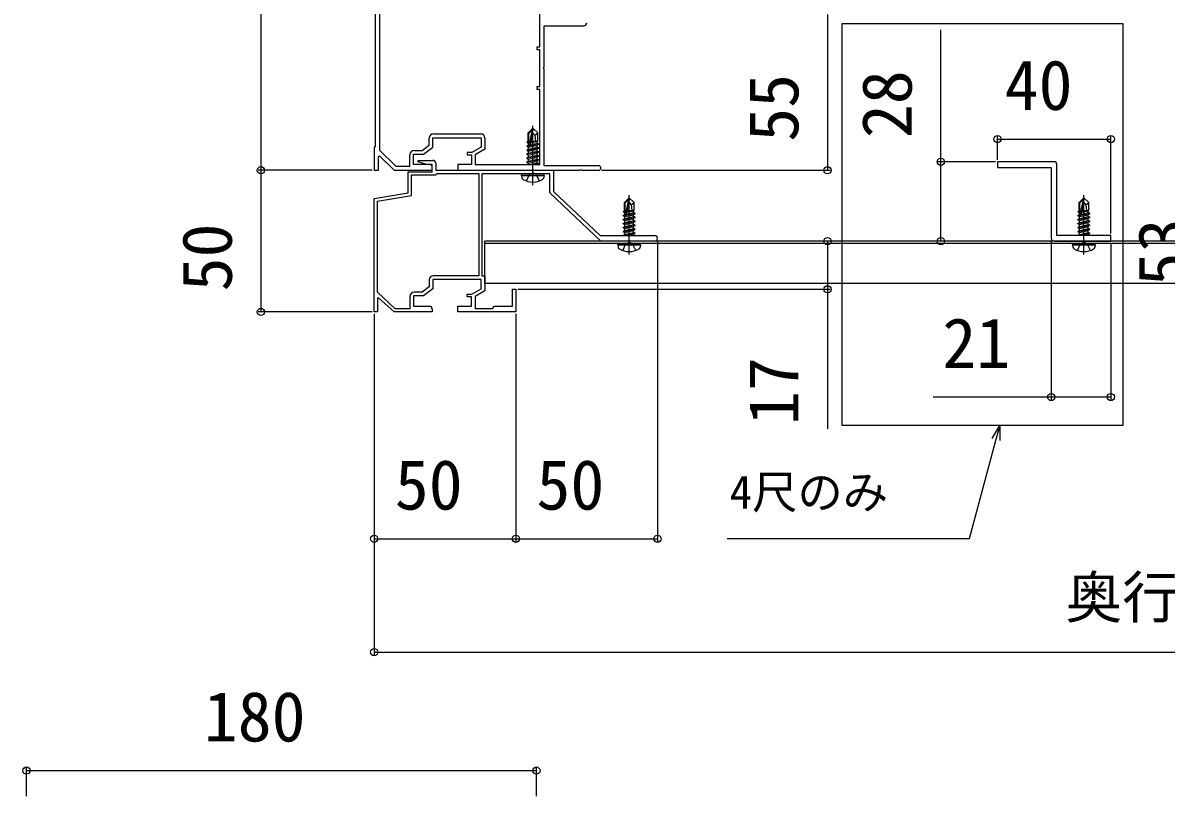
# Model space of a CAD drawing. Units: millimetres, scale not verified. Extents: x -1050 to 1050, y -1566 to 1557.
# Drawn here: x -574 to -170.5, y -337 to -64.2 of the extents above; entities that cross this region are included whole.
import ezdxf
from ezdxf.enums import TextEntityAlignment as Align

# ---------------------------------------------------------------- set-up
doc = ezdxf.new("R2010")
doc.units = ezdxf.units.MM
doc.header["$LTSCALE"] = 8
for name, color, linetype in [('0-3_YKK_11', 7, 'Continuous'), ('0-5_YKK_13', 4, 'Continuous'), ('0-6_YKK_D', 6, 'Continuous')]:
    doc.layers.add(name, color=color, linetype=linetype)
doc.styles.add('ＭＳ ゴシック', font='')
doc.styles.get('ＭＳ ゴシック').set_extended_font_data('MS Gothic')

msp = doc.modelspace()

# ---------------------------------------------------------------- linework, layer by layer
at = {"layer": '0-3_YKK_11'}
for p, q in [((-429.1, -103.4), (-412.4, -103.4)), ((-428.3, -113.7), (-428.3, -116.2)), ((-211, -115.199), (-211, -140.199))]:
    msp.add_line(p, q, dxfattribs=at)
for points in [[(-449.7, 45.5), (-449.7, -107.9), (-450, -108.2), (-450, -116.2), (-448.5, -116.2), (-448.5, -111.3), (-448.132, -111.146), (-443, -116.2), (-429.5, -116.2), (-429.5, -115.2)], [(-448.1, 47), (-448.1, -109.072), (-442.385, -114.7), (-437.4, -114.7), (-437.4, -110.7)], [(-410.9, -104.9), (-410.9, -108.754), (-414.4, -110.754), (-414.4, -114.2), (-391.5, -114.2), (-391.5, -87.7), (-392.5, -87.7), (-392.5, -86.7), (-391.5, -86.7), (-391.5, -73.7), (-392.5, -73.7), (-392.5, -72.7), (-391.5, -72.7), (-391.5, -24.7)], [(-370.8, -114.6), (-390, -114.6), (-390, -80.658), (-390.12, -80.475), (-390.12, -79.925), (-390, -79.742), (-390, -65.2), (-376, -65.2)], [(-430.5, -114.2), (-436.1, -114.2), (-436.1, -110.5), (-432.6, -110.5), (-429.3, -108), (-429.3, -104.7), (-412.2, -104.7), (-412.2, -108), (-415.525, -109.9), (-417.2, -109.9), (-417.2, -110.8), (-415.7, -110.8), (-415.7, -114.2), (-420.5, -114.2), (-420.5, -116.2), (-394.458, -116.2), (-394.275, -116.08), (-393.725, -116.08), (-393.542, -116.2), (-377.458, -116.2), (-377.275, -116.08), (-376.725, -116.08), (-376.542, -116.2), (-370.8, -116.2)], [(-435.9, -109.2), (-433.037, -109.2), (-430.6, -107.354), (-430.6, -104.9)], [(-429.5, -165.2), (-429.5, -166.2), (-443, -166.2), (-448.44, -161.146), (-448.8, -161.304), (-448.8, -166.2), (-450, -166.2), (-450, -126.2), (-438, -124.2), (-438, -116.7), (-429.5, -116.7), (-429.5, -114.2), (-431.5, -114.2), (-434.533, -113.207), (-434.452, -112.7), (-429.3, -112.7)], [(-428.3, -116.2), (-386.7, -116.2), (-386.7, -123.64), (-370.224, -139.2), (-351, -139.2)], [(-210, -113.199), (-230, -113.199), (-230, -115.199), (-211, -115.199)], [(-210, -141.199), (-190, -141.199), (-190, -139.199), (-209, -139.199), (-209, -114.199)], [(-437.4, -160.7), (-437.4, -165.1), (-442.568, -165.1), (-448.9, -159.217), (-448.9, -127.132), (-436.9, -125.132), (-436.9, -117.8), (-428.3, -117.8), (-427.8, -117.3), (-413.1, -117.3)], [(-351, -141.2), (-359.542, -141.2), (-359.725, -141.08), (-360.275, -141.08), (-360.458, -141.2), (-370, -141.2), (-388, -124.2), (-388, -117.5), (-393.542, -117.5), (-393.725, -117.38), (-394.275, -117.38), (-394.458, -117.5), (-412, -117.5), (-412, -153.4), (-410.9, -153.4), (-410.9, -158.754), (-414.4, -160.754), (-414.4, -165), (-408.3, -165), (-407.5, -164.2), (-401.2, -164.2), (-401.2, -158.2), (-400, -158.2), (-400, -166.2), (-420.5, -166.2), (-420.5, -164.2), (-415.7, -164.2), (-415.7, -160.8), (-417.2, -160.8), (-417.2, -159.9), (-415.525, -159.9), (-412.2, -158), (-412.2, -154.7), (-429.3, -154.7), (-429.3, -158), (-432.6, -160.5), (-436.1, -160.5), (-436.1, -164.2), (-430.5, -164.2)], [(-413.1, -117.3), (-413.1, -153.4), (-429.1, -153.4)], [(-430.6, -154.9), (-430.6, -157.354), (-433.037, -159.2), (-435.9, -159.2)]]:
    msp.add_lwpolyline(points, dxfattribs=at)
for centre, radius, start, end in [((-376, -64.2), 1, 270.00001, 359.99999), ((-429.1, -104.9), 1.5, 90.00001, 179.99999), ((-412.4, -104.9), 1.5, 0.00001, 89.99999), ((-435.9, -110.7), 1.5, 90.00001, 179.99999), ((-429.3, -113.7), 1, 0.00001, 89.99999), ((-430.5, -115.2), 1, 0.00001, 89.99999), ((-370.8, -115.4), 0.8, 0.00001, 89.99999), ((-370.8, -115.4), 0.8, 270.00001, 359.99999), ((-210, -114.199), 1, 0.00001, 89.99999), ((-351, -140.2), 1, 0.00001, 89.99999), ((-351, -140.2), 1, 270.00001, 359.99999), ((-210, -140.199), 1, 180.00001, 269.99999), ((-429.1, -154.9), 1.5, 90.00001, 179.99999), ((-435.9, -160.7), 1.5, 90.00001, 179.99999), ((-430.5, -165.2), 1, 0.00001, 89.99999)]:
    msp.add_arc(centre, radius, start, end, dxfattribs=at)
at = {"layer": '0-5_YKK_13'}
for p, q in [((-394, -121.4), (-394, -100.5)), ((-394.15, -101.5), (-395.7, -103.05)), ((-395.7, -106.019), (-395.7, -103.05)), ((-395.7, -103.05), (-395.4, -103.174)), ((-395.4, -103.174), (-394.15, -101.924)), ((-395.4, -107.452), (-395.4, -103.174)), ((-395.332, -107.623), (-394.15, -101.924)), ((-394.91, -107.507), (-394, -103.122)), ((-393.85, -101.5), (-394.15, -101.5)), ((-394.15, -101.924), (-394.15, -101.5)), ((-394, -103.122), (-394, -101.5)), ((-394, -103.122), (-393.85, -101.5)), ((-393.85, -101.5), (-392.3, -103.05)), ((-393.257, -103.853), (-392.3, -103.05)), ((-392.3, -105.9), (-392.3, -103.05)), ((-396.1, -107.65), (-395.387, -107.531)), ((-395.332, -107.622), (-396.1, -107.75)), ((-396.1, -107.75), (-396.1, -107.65)), ((-396.1, -107.75), (-395.55, -108.068)), ((-396.1, -109.05), (-391.9, -108.35)), ((-391.9, -108.45), (-396.1, -109.15)), ((-396, -106.192), (-395.7, -106.019)), ((-396, -106.192), (-395.4, -106.076)), ((-396, -106.408), (-396, -106.192)), ((-396, -106.408), (-395.4, -106.309)), ((-396, -106.408), (-395.55, -106.668)), ((-395.7, -105.9), (-395.4, -105.9)), ((-395.55, -106.668), (-395.397, -106.633)), ((-395.55, -107.332), (-395.55, -106.668)), ((-395.55, -108.068), (-392.45, -107.368)), ((-395.55, -108.732), (-395.55, -108.068)), ((-395.55, -109.468), (-392.45, -108.768)), ((-391.9, -107.05), (-394.926, -107.554)), ((-394.898, -107.45), (-391.9, -106.95)), ((-394.84, -107.172), (-392.45, -106.632)), ((-394.695, -106.475), (-392.45, -105.968)), ((-394.635, -106.183), (-392.917, -105.9)), ((-394.58, -105.916), (-394.496, -105.9)), ((-394.576, -105.9), (-392.3, -105.9)), ((-392.3, -105.9), (-392.45, -105.968)), ((-392.45, -106.632), (-392.45, -105.968)), ((-391.9, -106.95), (-392.45, -106.632)), ((-391.9, -107.05), (-392.45, -107.368)), ((-392.45, -108.032), (-392.45, -107.368)), ((-391.9, -108.35), (-392.45, -108.032)), ((-391.9, -108.45), (-392.45, -108.768)), ((-392.45, -109.432), (-392.45, -108.768)), ((-391.9, -107.05), (-391.9, -106.95)), ((-391.9, -108.45), (-391.9, -108.35)), ((-396.1, -109.15), (-396.1, -109.05)), ((-396.1, -109.15), (-395.55, -109.468)), ((-396.1, -110.45), (-391.9, -109.75)), ((-391.9, -109.85), (-396.1, -110.55)), ((-396.1, -110.55), (-396.1, -110.45)), ((-396.1, -110.55), (-395.55, -110.868)), ((-396.1, -111.85), (-391.9, -111.15)), ((-391.9, -111.25), (-396.1, -111.95)), ((-396.1, -111.95), (-396.1, -111.85)), ((-396.1, -111.95), (-395.55, -112.268)), ((-396.1, -113.25), (-391.9, -112.55)), ((-391.9, -112.65), (-396.1, -113.35)), ((-395.55, -110.132), (-395.55, -109.468)), ((-395.55, -110.868), (-392.45, -110.168)), ((-395.55, -111.532), (-395.55, -110.868)), ((-395.55, -112.268), (-392.45, -111.568)), ((-395.55, -112.932), (-395.55, -112.268)), ((-395.55, -113.668), (-392.45, -112.968)), ((-391.9, -109.75), (-392.45, -109.432)), ((-391.9, -109.85), (-392.45, -110.168)), ((-392.45, -110.832), (-392.45, -110.168)), ((-391.9, -111.15), (-392.45, -110.832)), ((-391.9, -111.25), (-392.45, -111.568)), ((-392.45, -112.232), (-392.45, -111.568)), ((-391.9, -112.55), (-392.45, -112.232)), ((-391.9, -112.65), (-392.45, -112.968)), ((-392.45, -113.632), (-392.45, -112.968)), ((-391.9, -109.85), (-391.9, -109.75)), ((-391.9, -111.25), (-391.9, -111.15)), ((-391.9, -112.65), (-391.9, -112.55)), ((-396.1, -113.35), (-396.1, -113.25)), ((-396.1, -113.35), (-395.55, -113.668)), ((-395.55, -114.2), (-395.55, -113.668)), ((-394.963, -114.2), (-392.45, -113.632)), ((-393.4, -114.2), (-391.9, -113.95)), ((-391.9, -114.05), (-392.8, -114.2)), ((-391.9, -113.95), (-392.45, -113.632)), ((-391.9, -114.05), (-392.16, -114.2)), ((-391.9, -114.05), (-391.9, -113.95)), ((-398, -118), (-397.912, -117.5)), ((-398, -118), (-397.859, -118.802)), ((-398, -118), (-390, -118)), ((-397.912, -117.5), (-390.088, -117.5)), ((-390, -118), (-390.141, -118.802)), ((-390, -118), (-390.088, -117.5)), ((-360, -145.9), (-360, -125)), ((-199.5, -145.897), (-199.5, -124.997)), ((-360.15, -126), (-361.7, -127.55)), ((-361.7, -130.519), (-361.7, -127.55)), ((-361.7, -127.55), (-361.4, -127.674)), ((-361.4, -127.674), (-360.15, -126.424)), ((-361.4, -131.952), (-361.4, -127.674)), ((-361.332, -132.123), (-360.15, -126.424)), ((-360.91, -132.007), (-360, -127.622)), ((-359.85, -126), (-360.15, -126)), ((-360.15, -126.424), (-360.15, -126)), ((-360, -127.622), (-360, -126)), ((-360, -127.622), (-359.85, -126)), ((-359.85, -126), (-358.3, -127.55)), ((-359.257, -128.353), (-358.3, -127.55)), ((-358.3, -130.4), (-358.3, -127.55)), ((-199.65, -125.997), (-201.2, -127.547)), ((-201.2, -130.516), (-201.2, -127.547)), ((-201.2, -127.547), (-200.9, -127.671)), ((-200.9, -127.671), (-199.65, -126.421)), ((-200.9, -131.949), (-200.9, -127.671)), ((-200.832, -132.12), (-199.65, -126.421)), ((-200.41, -132.004), (-199.5, -127.619)), ((-199.35, -125.997), (-199.65, -125.997)), ((-199.65, -126.421), (-199.65, -125.997)), ((-199.5, -127.619), (-199.5, -125.997)), ((-199.5, -127.619), (-199.35, -125.997)), ((-199.35, -125.997), (-197.8, -127.547)), ((-198.757, -128.35), (-197.8, -127.547)), ((-197.8, -130.397), (-197.8, -127.547)), ((-362.1, -132.15), (-361.387, -132.031)), ((-361.332, -132.122), (-362.1, -132.25)), ((-362.1, -132.25), (-362.1, -132.15)), ((-362.1, -132.25), (-361.55, -132.568)), ((-362.1, -133.55), (-357.9, -132.85)), ((-357.9, -132.95), (-362.1, -133.65)), ((-362, -130.692), (-361.7, -130.519)), ((-362, -130.692), (-361.4, -130.576)), ((-362, -130.908), (-362, -130.692)), ((-362, -130.908), (-361.4, -130.809)), ((-362, -130.908), (-361.55, -131.168)), ((-361.7, -130.4), (-361.4, -130.4)), ((-361.55, -131.168), (-361.397, -131.133)), ((-361.55, -131.832), (-361.55, -131.168)), ((-361.55, -132.568), (-358.45, -131.868)), ((-361.55, -133.232), (-361.55, -132.568)), ((-357.9, -131.55), (-360.926, -132.054)), ((-360.898, -131.95), (-357.9, -131.45)), ((-360.84, -131.672), (-358.45, -131.132)), ((-360.695, -130.975), (-358.45, -130.468)), ((-360.635, -130.683), (-358.917, -130.4)), ((-360.58, -130.416), (-360.496, -130.4)), ((-360.576, -130.4), (-358.3, -130.4)), ((-358.3, -130.4), (-358.45, -130.468)), ((-358.45, -131.132), (-358.45, -130.468)), ((-357.9, -131.45), (-358.45, -131.132)), ((-357.9, -131.55), (-358.45, -131.868)), ((-358.45, -132.532), (-358.45, -131.868)), ((-357.9, -132.85), (-358.45, -132.532)), ((-357.9, -132.95), (-358.45, -133.268)), ((-357.9, -131.55), (-357.9, -131.45)), ((-357.9, -132.95), (-357.9, -132.85)), ((-201.6, -132.147), (-200.887, -132.028)), ((-200.832, -132.119), (-201.6, -132.247)), ((-201.6, -132.247), (-201.6, -132.147)), ((-201.6, -132.247), (-201.05, -132.565)), ((-201.6, -133.547), (-197.4, -132.847)), ((-197.4, -132.947), (-201.6, -133.647)), ((-201.5, -130.689), (-201.2, -130.516)), ((-201.5, -130.689), (-200.9, -130.573)), ((-201.5, -130.905), (-201.5, -130.689)), ((-201.5, -130.905), (-200.9, -130.806)), ((-201.5, -130.905), (-201.05, -131.165)), ((-201.2, -130.397), (-200.9, -130.397)), ((-201.05, -131.165), (-200.897, -131.13)), ((-201.05, -131.83), (-201.05, -131.165)), ((-201.05, -132.565), (-197.95, -131.865)), ((-201.05, -133.23), (-201.05, -132.565)), ((-197.4, -131.547), (-200.426, -132.051)), ((-200.398, -131.947), (-197.4, -131.447)), ((-200.34, -131.669), (-197.95, -131.13)), ((-200.195, -130.972), (-197.95, -130.465)), ((-200.135, -130.68), (-198.417, -130.397)), ((-200.08, -130.413), (-199.996, -130.397)), ((-200.076, -130.397), (-197.8, -130.397)), ((-197.8, -130.397), (-197.95, -130.465)), ((-197.95, -131.13), (-197.95, -130.465)), ((-197.4, -131.447), (-197.95, -131.13)), ((-197.4, -131.547), (-197.95, -131.865)), ((-197.95, -132.53), (-197.95, -131.865)), ((-197.4, -132.847), (-197.95, -132.53)), ((-197.4, -132.947), (-197.95, -133.265)), ((-197.4, -131.547), (-197.4, -131.447)), ((-197.4, -132.947), (-197.4, -132.847)), ((-362.1, -133.65), (-362.1, -133.55)), ((-362.1, -133.65), (-361.55, -133.968)), ((-362.1, -134.95), (-357.9, -134.25)), ((-357.9, -134.35), (-362.1, -135.05)), ((-362.1, -135.05), (-362.1, -134.95)), ((-362.1, -135.05), (-361.55, -135.368)), ((-362.1, -136.35), (-357.9, -135.65)), ((-357.9, -135.75), (-362.1, -136.45)), ((-362.1, -136.45), (-362.1, -136.35)), ((-362.1, -136.45), (-361.55, -136.768)), ((-362.1, -137.75), (-357.9, -137.05)), ((-357.9, -137.15), (-362.1, -137.85)), ((-361.55, -133.968), (-358.45, -133.268)), ((-361.55, -134.632), (-361.55, -133.968)), ((-361.55, -135.368), (-358.45, -134.668)), ((-361.55, -136.032), (-361.55, -135.368)), ((-361.55, -136.768), (-358.45, -136.068)), ((-361.55, -137.432), (-361.55, -136.768)), ((-358.45, -133.932), (-358.45, -133.268)), ((-357.9, -134.25), (-358.45, -133.932)), ((-357.9, -134.35), (-358.45, -134.668)), ((-358.45, -135.332), (-358.45, -134.668)), ((-357.9, -135.65), (-358.45, -135.332)), ((-357.9, -135.75), (-358.45, -136.068)), ((-358.45, -136.732), (-358.45, -136.068)), ((-357.9, -137.05), (-358.45, -136.732)), ((-357.9, -137.15), (-358.45, -137.468)), ((-357.9, -134.35), (-357.9, -134.25)), ((-357.9, -135.75), (-357.9, -135.65)), ((-357.9, -137.15), (-357.9, -137.05)), ((-201.6, -133.647), (-201.6, -133.547)), ((-201.6, -133.647), (-201.05, -133.965)), ((-201.6, -134.947), (-197.4, -134.247)), ((-197.4, -134.347), (-201.6, -135.047)), ((-201.6, -135.047), (-201.6, -134.947)), ((-201.6, -135.047), (-201.05, -135.365)), ((-201.6, -136.347), (-197.4, -135.647)), ((-197.4, -135.747), (-201.6, -136.447)), ((-201.6, -136.447), (-201.6, -136.347)), ((-201.6, -136.447), (-201.05, -136.765)), ((-201.6, -137.747), (-197.4, -137.047)), ((-197.4, -137.147), (-201.6, -137.847)), ((-201.05, -133.965), (-197.95, -133.265)), ((-201.05, -134.63), (-201.05, -133.965)), ((-201.05, -135.365), (-197.95, -134.665)), ((-201.05, -136.03), (-201.05, -135.365)), ((-201.05, -136.765), (-197.95, -136.065)), ((-201.05, -137.43), (-201.05, -136.765)), ((-197.95, -133.93), (-197.95, -133.265)), ((-197.4, -134.247), (-197.95, -133.93)), ((-197.4, -134.347), (-197.95, -134.665)), ((-197.95, -135.33), (-197.95, -134.665)), ((-197.4, -135.647), (-197.95, -135.33)), ((-197.4, -135.747), (-197.95, -136.065)), ((-197.95, -136.73), (-197.95, -136.065)), ((-197.4, -137.047), (-197.95, -136.73)), ((-197.4, -137.147), (-197.95, -137.465)), ((-197.4, -134.347), (-197.4, -134.247)), ((-197.4, -135.747), (-197.4, -135.647)), ((-197.4, -137.147), (-197.4, -137.047)), ((-60.9, -141.2), (-410.9, -141.2)), ((-410.9, -156.2), (-410.9, -141.2)), ((-362.1, -137.85), (-362.1, -137.75)), ((-362.1, -137.85), (-361.55, -138.168)), ((-362.1, -139.15), (-357.9, -138.45)), ((-362.1, -139.2), (-362.1, -139.15)), ((-357.9, -138.55), (-361.8, -139.2)), ((-361.55, -138.168), (-358.45, -137.468)), ((-361.55, -138.832), (-361.55, -138.168)), ((-359.922, -139.2), (-358.45, -138.868)), ((-358.45, -138.132), (-358.45, -137.468)), ((-357.9, -138.45), (-358.45, -138.132)), ((-357.9, -138.55), (-358.45, -138.868)), ((-358.45, -139.2), (-358.45, -138.868)), ((-357.9, -138.55), (-357.9, -138.45)), ((-201.6, -137.847), (-201.6, -137.747)), ((-201.6, -137.847), (-201.05, -138.165)), ((-201.6, -139.147), (-197.4, -138.447)), ((-201.6, -139.197), (-201.6, -139.147)), ((-197.4, -138.547), (-201.3, -139.197)), ((-201.05, -138.165), (-197.95, -137.465)), ((-201.05, -138.83), (-201.05, -138.165)), ((-199.422, -139.197), (-197.95, -138.865)), ((-197.95, -138.13), (-197.95, -137.465)), ((-197.4, -138.447), (-197.95, -138.13)), ((-197.4, -138.547), (-197.95, -138.865)), ((-197.95, -139.197), (-197.95, -138.865)), ((-197.4, -138.547), (-197.4, -138.447)), ((-60.9, -142), (-410.9, -142)), ((-364, -142.5), (-363.912, -142)), ((-364, -142.5), (-363.859, -143.302)), ((-364, -142.5), (-356, -142.5)), ((-363.912, -142), (-356.088, -142)), ((-356, -142.5), (-356.141, -143.302)), ((-356, -142.5), (-356.088, -142)), ((-203.5, -142.497), (-203.412, -141.997)), ((-203.5, -142.497), (-203.359, -143.3)), ((-203.5, -142.497), (-195.5, -142.497)), ((-203.412, -141.997), (-195.588, -141.997)), ((-195.5, -142.497), (-195.641, -143.3)), ((-195.5, -142.497), (-195.588, -141.997)), ((-60.9, -156.2), (-410.9, -156.2))]:
    msp.add_line(p, q, dxfattribs=at)
for points in [[(-394, -103.122), (-393.257, -103.853), (-393.1, -105.9)], [(-396.1, -107.65), (-395.55, -107.332), (-395.4, -107.299)], [(-396.1, -109.05), (-395.55, -108.732), (-392.45, -108.032)], [(-396.1, -110.45), (-395.55, -110.132), (-392.45, -109.432)], [(-396.1, -111.85), (-395.55, -111.532), (-392.45, -110.832)], [(-396.1, -113.25), (-395.55, -112.932), (-392.45, -112.232)], [(-396.3, -119.979), (-395.145, -117.663), (-394, -117.054)], [(-391.7, -119.979), (-392.855, -117.663), (-394, -117.054)], [(-360, -127.622), (-359.257, -128.353), (-359.1, -130.4)], [(-199.5, -127.619), (-198.757, -128.35), (-198.6, -130.397)], [(-362.1, -132.15), (-361.55, -131.832), (-361.4, -131.799)], [(-362.1, -133.55), (-361.55, -133.232), (-358.45, -132.532)], [(-201.6, -132.147), (-201.05, -131.83), (-200.9, -131.796)], [(-201.6, -133.547), (-201.05, -133.23), (-197.95, -132.53)], [(-362.1, -134.95), (-361.55, -134.632), (-358.45, -133.932)], [(-362.1, -136.35), (-361.55, -136.032), (-358.45, -135.332)], [(-362.1, -137.75), (-361.55, -137.432), (-358.45, -136.732)], [(-201.6, -134.947), (-201.05, -134.63), (-197.95, -133.93)], [(-201.6, -136.347), (-201.05, -136.03), (-197.95, -135.33)], [(-201.6, -137.747), (-201.05, -137.43), (-197.95, -136.73)], [(-362.1, -139.15), (-361.55, -138.832), (-358.45, -138.132)], [(-201.6, -139.147), (-201.05, -138.83), (-197.95, -138.13)], [(-362.3, -144.479), (-361.145, -142.163), (-360, -141.554)], [(-357.7, -144.479), (-358.855, -142.163), (-360, -141.554)], [(-201.8, -144.477), (-200.645, -142.16), (-199.5, -141.551)], [(-197.2, -144.477), (-198.355, -142.16), (-199.5, -141.551)]]:
    msp.add_lwpolyline(points, dxfattribs=at)
for centre, radius, start, end in [((-395.152, -107.452), 0.248, 180, 347.19096), ((-396.972, -118.646), 0.9, 190, 237.94412), ((-394, -113.9), 6.5, 237.94412, 302.05588), ((-391.028, -118.646), 0.9, 302.05588, 350), ((-361.152, -131.952), 0.248, 180, 347.19096), ((-200.652, -131.949), 0.248, 180, 347.19096), ((-362.972, -143.146), 0.9, 190, 237.94412), ((-360, -138.4), 6.5, 237.94412, 302.05588), ((-357.028, -143.146), 0.9, 302.05588, 350), ((-202.472, -143.143), 0.9, 190, 237.94412), ((-199.5, -138.397), 6.5, 237.94412, 302.05588), ((-196.528, -143.143), 0.9, 302.05588, 350)]:
    msp.add_arc(centre, radius, start, end, dxfattribs=at)
at = {"layer": '0-6_YKK_D'}
for p, q in [((-490, 48.8), (-490, -116.2)), ((-290, -61.2), (-290, -116.2)), ((-230, -112.499), (-230, -104.199)), ((-190, -138.499), (-190, -104.199)), ((-230, -105.199), (-190, -105.199)), ((-450.7, -116.2), (-491, -116.2)), ((-450.7, -116.2), (-491, -116.2)), ((-490, -116.2), (-490, -166.2)), ((-369.8, -116.2), (-289, -116.2)), ((-230.7, -113.199), (-251, -113.199)), ((-350, -141.2), (-350, -247.199)), ((-211, -141.199), (-211, -197.2)), ((-190, -141.899), (-190, -197.2)), ((-399.3, -158.2), (-289, -158.2)), ((-450.7, -166.2), (-491, -166.2)), ((-450, -166.9), (-450, -247.199)), ((-450, -166.9), (-450, -287.199)), ((-400, -166.9), (-400, -247.199)), ((-400, -166.9), (-400, -247.199)), ((-450, -246.199), (-400, -246.199)), ((-400, -246.199), (-350, -246.199)), ((-450, -286.199), (115, -286.199)), ((-572.75, -337), (-572.75, -327)), ((-572.75, -328), (-392.75, -328)), ((-392.75, -337), (-392.75, -327))]:
    msp.add_line(p, q, dxfattribs=at)
msp.add_lwpolyline([(-284.811, -64.457), (-185.744, -64.457), (-185.744, -206.2), (-284.811, -206.2)], close=True, dxfattribs=at)
for points in [[(-250, -141.199), (-250, -113.199), (-250, -66.599)], [(-290, -141.2), (-290, -158.2), (-290, -207.445)], [(-190, -196.2), (-211, -196.2), (-252.691, -196.2)], [(-229.216, -206.2), (-230.536, -211.126), (-239.933, -246.199), (-325.426, -246.199)], [(-231.856, -210.773), (-229.216, -206.2), (-229.216, -211.48)]]:
    msp.add_lwpolyline(points, dxfattribs=at)
for centre in [(-230, -105.199), (-190, -105.199), (-250, -113.199), (-490, -116.2), (-490, -116.2), (-290, -116.2), (-290, -141.2), (-250, -141.199), (-290, -158.2), (-490, -166.2), (-211, -196.2), (-190, -196.2), (-450, -246.199), (-400, -246.199), (-400, -246.199), (-350, -246.199), (-450, -286.199), (-572.75, -328), (-392.75, -328)]:
    msp.add_circle(centre, 1.275, dxfattribs=at)

# ---------------------------------------------------------------- texts
at = {"layer": '0-6_YKK_D', "style": 'ＭＳ ゴシック'}
for s, height, p in [('40', 17.6, (-227.455, -100.199)), ('21', 17.6, (-249.464, -191.2)), ('50', 17.6, (-442.727, -241.199)), ('50', 17.6, (-392.727, -241.199)), ('4尺のみ', 11.73, (-324.598, -239.108)), ('奥行D', 14.66, (-205.966, -278.585)), ('180', 17.6, (-510.159, -323))]:
    msp.add_text(s, height=height, dxfattribs=at).set_placement(p, align=Align.BOTTOM_LEFT)
for s, p in [('55', (-295, -106.155)), ('28', (-255, -104.871)), ('50', (-495, -158.927)), ('53', (-157.5, -157.153)), ('17', (-295, -206.127))]:
    msp.add_text(s, height=17.6, rotation=90, dxfattribs=at).set_placement(p, align=Align.BOTTOM_LEFT)

doc.saveas('drawing.dxf')
